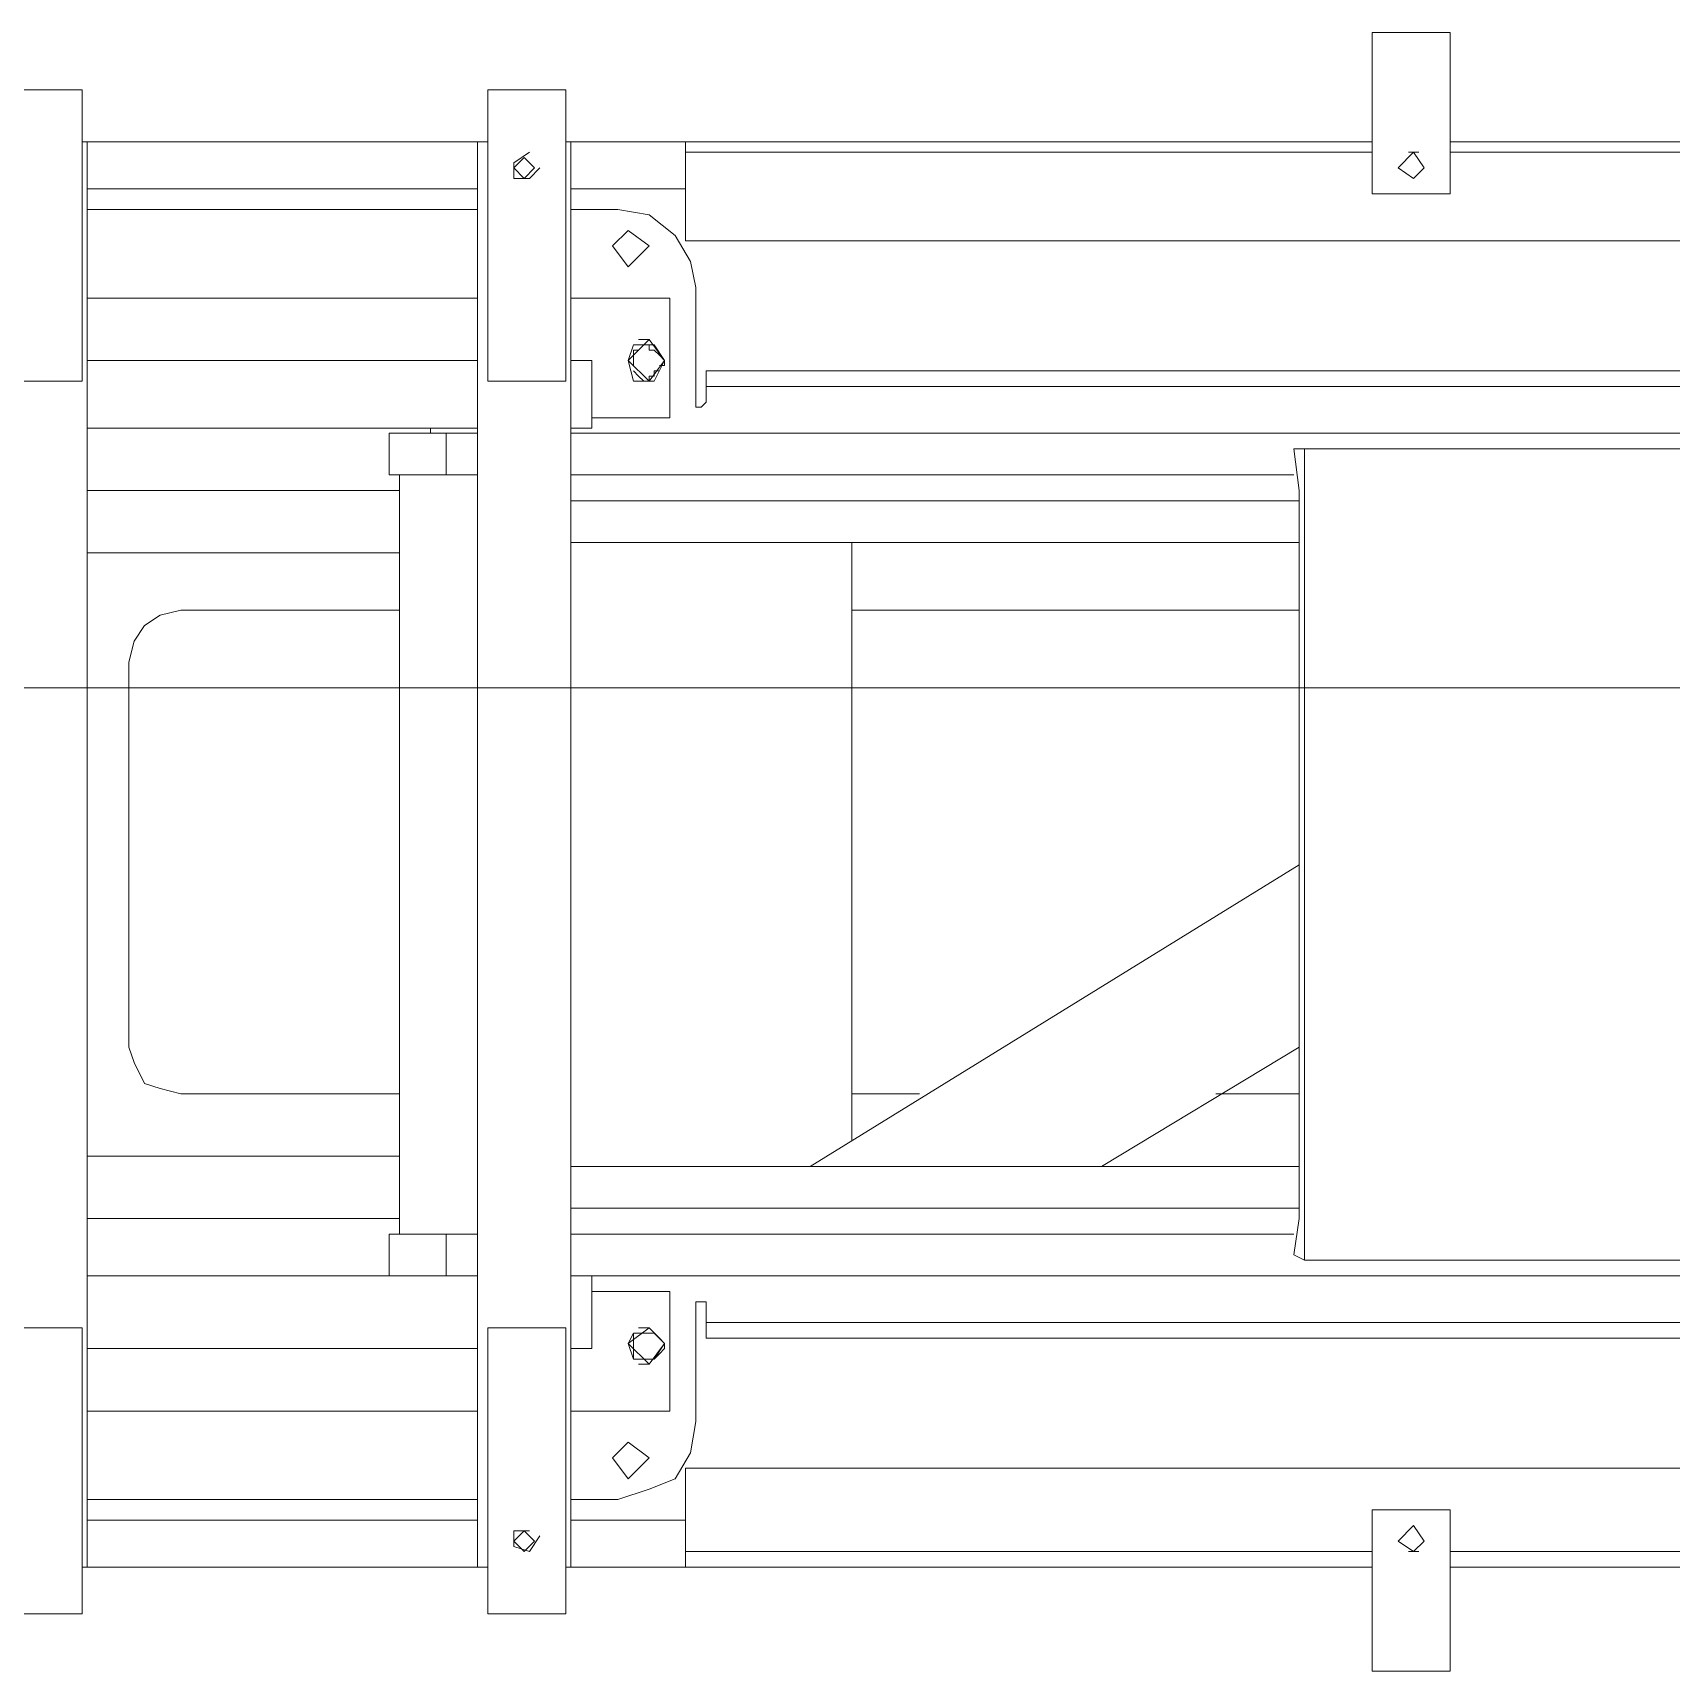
# Model space of a CAD drawing. Header units: metres. Extents: x -13316 to 152404, y -3899 to 30226.
# Drawn here: x 4208.8 to 4310.3, y 899.1 to 1000.6 of the extents above; entities that cross this region are included whole.
import ezdxf

# ---------------------------------------------------------------- set-up
doc = ezdxf.new("R2010")
doc.units = ezdxf.units.M
doc.header["$LTSCALE"] = 100
doc.header["$MEASUREMENT"] = 0
doc.layers.get('0').update_dxf_attribs({"color": 9, "lineweight": 9})
doc.layers.add('25', color=9, linetype='Continuous', lineweight=9)
doc.layers.add('32-ekipman', color=9, linetype='Continuous', lineweight=9)
doc.styles.add('MuuM_TEXT-STANDART', font='ARIALN.TTF')
doc.dimstyles.new('MuuM_DIM200', dxfattribs={"dimscale": 20, "dimtxt": 2, "dimasz": 1, "dimexe": 1, "dimexo": 1, "dimgap": 1, "dimtad": 1, "dimdec": 1, "dimrnd": 0.5, "dimdsep": 46, "dimtxsty": 'MuuM_TEXT-STANDART', "dimblk": 'ARCHTICK', "dimcen": 0, "dimdle": 0.15, "dimclrd": 256, "dimclre": 256, "dimclrt": 256, "dimadec": 0, "dimazin": 0, "dimtfac": 5, "dimtdec": 1, "dimtix": 1, "dimtmove": 2, "dimatfit": 3, "dimldrblk": 'DOT', "dimfxl": 3, "dimfxlon": 1, "dimtolj": 1, "dimlwd": -1, "dimlwe": -1, "dimarcsym": 0})

# ---------------------------------------------------------------- blocks, each defined once
blk = doc.blocks.new('h')
for points in [[(181846.65, -16257.06), (181851.48, -16257.06)], [(181846.65, -16267.05), (181846.65, -16257.06)], [(181851.48, -16257.06), (181851.48, -16267.05)], [(181901.42, -16260.61), (181906.25, -16260.61)], [(181901.42, -16278.33), (181901.42, -16260.61)], [(181906.25, -16260.61), (181906.25, -16278.33)], [(181931.38, -16260.61), (181936.54, -16260.61)], [(181931.38, -16278.33), (181931.38, -16260.61)], [(181761.28, -16263.51), (181846.65, -16263.51)], [(181851.48, -16263.51), (181901.1, -16263.51)], [(181894.01, -16269.63), (181894.01, -16263.51)], [(181901.42, -16263.51), (181901.1, -16263.51)], [(181901.1, -16263.51), (181901.1, -16351.78)], [(181906.25, -16263.51), (181931.38, -16263.51)], [(181906.9, -16263.51), (181906.57, -16263.51)], [(181906.9, -16263.51), (181906.9, -16351.78)], [(181931.38, -16263.51), (181931.06, -16263.51)], [(181931.06, -16263.51), (181931.06, -16351.78)], [(181761.28, -16264.47), (181846.65, -16264.47)], [(181849.87, -16265.12), (181848.91, -16264.47), (181848.26, -16265.12), (181848.91, -16266.08), (181849.87, -16265.12)], [(181848.58, -16264.47), (181849.23, -16264.47)], [(181851.48, -16264.47), (181894.01, -16264.47)], [(181903.67, -16265.76), (181904.64, -16265.76), (181904.64, -16264.79), (181903.67, -16264.47), (181903.03, -16265.44)], [(181904.64, -16265.12), (181904, -16264.47), (181903.35, -16265.12), (181904, -16265.76), (181904.64, -16265.12)], [(181894.01, -16266.41), (181901.1, -16266.41)], [(181906.9, -16266.41), (181931.06, -16266.41)], [(181851.48, -16267.05), (181846.65, -16267.05)], [(181898.2, -16267.69), (181896.26, -16268.34), (181894.65, -16268.98), (181893.69, -16270.59), (181893.36, -16272.53)], [(181901.1, -16267.69), (181898.2, -16267.69)], [(181931.06, -16267.69), (181906.9, -16267.69)], [(181693.94, -16269.63), (181894.01, -16269.63)], [(181898.52, -16270.27), (181897.55, -16268.98), (181896.26, -16270.27), (181897.55, -16271.24), (181898.52, -16270.27)], [(181893.36, -16272.53), (181893.36, -16279.94)], [(181894.98, -16273.17), (181901.1, -16273.17)], [(181894.98, -16273.17), (181894.98, -16280.58)], [(181906.9, -16273.17), (181931.06, -16273.17)], [(181897.55, -16277.36), (181896.26, -16276.07), (181895.3, -16277.36), (181896.26, -16278.33), (181897.55, -16277.36)], [(181895.94, -16276.39), (181895.3, -16277.36)], [(181895.62, -16276.71), (181895.3, -16277.04), (181895.3, -16277.36), (181895.62, -16277.68)], [(181896.26, -16276.39), (181895.94, -16276.39), (181895.94, -16276.39), (181895.62, -16276.71)], [(181897.23, -16276.39), (181895.94, -16276.39)], [(181896.91, -16276.07), (181896.26, -16276.07)], [(181897.23, -16276.71), (181897.23, -16276.39), (181896.91, -16276.39), (181896.59, -16276.39)], [(181897.55, -16277.36), (181897.23, -16276.39)], [(181897.23, -16277.68), (181897.23, -16276.71)], [(181892.72, -16277.68), (181698.78, -16277.68)], [(181892.72, -16277.68), (181892.72, -16279.94)], [(181895.3, -16277.36), (181895.94, -16278)], [(181895.62, -16277.68), (181895.94, -16278), (181896.26, -16278), (181896.26, -16278)], [(181896.59, -16278), (181896.91, -16278), (181896.91, -16278), (181897.23, -16278), (181897.23, -16277.68)], [(181897.23, -16278), (181897.55, -16277.36)], [(181899.81, -16277.04), (181901.1, -16277.04)], [(181899.81, -16277.04), (181899.81, -16281.55)], [(181906.9, -16277.04), (181931.06, -16277.04)], [(181892.72, -16278.65), (181698.78, -16278.65)], [(181895.94, -16278), (181897.23, -16278)], [(181896.26, -16278.33), (181896.91, -16278.33)], [(181906.25, -16278.33), (181901.42, -16278.33)], [(181936.54, -16278.33), (181931.38, -16278.33)], [(181892.72, -16279.94), (181893.04, -16279.94), (181893.36, -16279.94), (181893.36, -16279.94)], [(181894.98, -16280.58), (181899.81, -16280.58)], [(181901.1, -16281.55), (181695.55, -16281.55)], [(181899.81, -16281.55), (181901.1, -16281.55)], [(181912.37, -16281.55), (181906.9, -16281.55)], [(181906.9, -16281.55), (181931.06, -16281.55)], [(181908.83, -16284.12), (181908.83, -16281.55)], [(181909.8, -16281.55), (181909.8, -16281.55)], [(181909.8, -16281.55), (181909.8, -16281.55)], [(181912.37, -16284.12), (181912.37, -16281.55)], [(181809.6, -16282.51), (181855.67, -16282.51)], [(181856.32, -16282.84), (181855.67, -16282.51)], [(181855.67, -16282.51), (181855.67, -16284.77)], [(181855.99, -16285.09), (181856.32, -16282.84)], [(181855.67, -16284.77), (181855.67, -16285.41)], [(181901.1, -16284.12), (181856.32, -16284.12)], [(181911.73, -16284.12), (181906.9, -16284.12)], [(181912.37, -16284.12), (181906.9, -16284.12)], [(181911.73, -16284.12), (181911.73, -16331.16)], [(181855.67, -16285.41), (181855.67, -16330.19)], [(181855.99, -16285.41), (181855.99, -16285.09)], [(181855.99, -16330.19), (181855.99, -16285.41)], [(181901.1, -16285.74), (181855.99, -16285.74)], [(181911.73, -16285.09), (181931.06, -16285.09)], [(181901.1, -16288.31), (181855.99, -16288.31)], [(181855.99, -16295.72), (181868.24, -16288.31)], [(181855.99, -16307), (181886.28, -16288.31)], [(181901.1, -16288.31), (181868.24, -16288.31)], [(181883.7, -16289.92), (181883.7, -16326.97)], [(181931.06, -16288.96), (181911.73, -16288.96)], [(181861.15, -16292.82), (181855.99, -16292.82)], [(181883.7, -16292.82), (181879.51, -16292.82)], [(181925.26, -16292.82), (181911.73, -16292.82)], [(181928.48, -16295.72), (181928.16, -16294.76), (181927.51, -16293.47), (181926.55, -16293.15), (181925.26, -16292.82)], [(181928.48, -16319.56), (181928.48, -16295.72)], [(181928.16, -16320.85), (181928.48, -16319.56)], [(181925.26, -16322.78), (181926.55, -16322.46), (181927.51, -16321.82), (181928.16, -16320.85)], [(181855.99, -16322.78), (181883.7, -16322.78)], [(181911.73, -16322.78), (181925.26, -16322.78)], [(181911.73, -16326.33), (181931.06, -16326.33)], [(181901.1, -16326.97), (181855.99, -16326.97)], [(181901.1, -16326.97), (181883.7, -16326.97)], [(181855.67, -16332.77), (181855.67, -16330.19)], [(181855.67, -16330.19), (181855.67, -16330.19)], [(181901.1, -16329.55), (181855.99, -16329.55)], [(181855.99, -16330.19), (181856.32, -16332.77)], [(181931.06, -16330.19), (181911.73, -16330.19)], [(181901.1, -16331.16), (181856.32, -16331.16)], [(181912.37, -16331.16), (181906.9, -16331.16)], [(181911.73, -16331.16), (181906.9, -16331.16)], [(181908.83, -16331.16), (181908.83, -16333.74)], [(181912.37, -16331.16), (181912.37, -16333.74)], [(181809.6, -16332.77), (181855.67, -16332.77)], [(181856.32, -16332.77), (181855.67, -16332.77)], [(181901.1, -16333.74), (181686.86, -16333.74)], [(181899.81, -16334.06), (181901.1, -16334.06)], [(181899.81, -16338.25), (181899.81, -16334.06)], [(181912.37, -16333.74), (181906.9, -16333.74)], [(181906.9, -16334.06), (181931.06, -16334.06)], [(181909.8, -16334.06), (181909.8, -16333.74)], [(181909.8, -16333.74), (181909.8, -16334.06)], [(181893.36, -16335.67), (181893.36, -16335.35), (181893.04, -16335.35), (181892.72, -16335.67)], [(181899.81, -16334.7), (181894.98, -16334.7)], [(181894.98, -16342.11), (181894.98, -16334.7)], [(181892.72, -16336.64), (181698.78, -16336.64)], [(181892.72, -16337.6), (181892.72, -16335.67)], [(181893.36, -16335.67), (181893.36, -16342.76)], [(181892.72, -16337.6), (181698.78, -16337.6)], [(181895.94, -16336.96), (181895.3, -16338.25)], [(181897.55, -16338.25), (181896.26, -16336.96), (181895.3, -16338.25), (181896.26, -16339.54), (181897.55, -16338.25)], [(181896.26, -16336.96), (181896.26, -16337.28), (181895.94, -16337.28), (181895.94, -16337.6), (181895.62, -16337.6)], [(181897.23, -16336.96), (181895.94, -16336.96)], [(181896.59, -16336.96), (181896.26, -16336.96), (181896.26, -16336.96)], [(181897.23, -16337.6), (181897.23, -16337.6), (181896.91, -16337.28), (181896.59, -16336.96)], [(181896.91, -16336.96), (181896.59, -16336.96)], [(181897.55, -16338.25), (181897.23, -16336.96)], [(181906.25, -16336.96), (181901.42, -16336.96)], [(181901.42, -16336.96), (181901.42, -16355)], [(181906.25, -16355), (181906.25, -16336.96)], [(181936.54, -16336.96), (181931.38, -16336.96)], [(181931.38, -16336.96), (181931.38, -16355)], [(181895.62, -16337.93), (181895.3, -16337.93), (181895.3, -16338.25), (181895.62, -16338.57)], [(181895.3, -16338.25), (181895.94, -16339.22)], [(181895.62, -16338.57), (181895.94, -16338.89), (181896.26, -16338.89), (181896.26, -16339.22)], [(181896.59, -16339.22), (181896.91, -16338.89), (181897.23, -16338.89), (181897.23, -16338.57)], [(181897.23, -16338.57), (181897.23, -16337.93)], [(181897.23, -16339.22), (181897.55, -16338.25)], [(181899.81, -16338.25), (181901.1, -16338.25)], [(181906.9, -16338.25), (181931.06, -16338.25)], [(181895.94, -16339.22), (181897.23, -16339.22)], [(181896.26, -16339.54), (181896.91, -16339.54)], [(181901.1, -16342.11), (181894.98, -16342.11)], [(181931.06, -16342.11), (181906.9, -16342.11)], [(181893.36, -16342.76), (181893.69, -16344.37), (181894.65, -16345.98), (181896.26, -16347.27), (181898.2, -16347.59)], [(181898.52, -16345.34), (181897.55, -16344.05), (181896.26, -16345.34), (181897.55, -16346.3), (181898.52, -16345.34)], [(181693.94, -16345.66), (181894.01, -16345.66)], [(181894.01, -16345.66), (181894.01, -16351.78)], [(181901.1, -16347.59), (181898.2, -16347.59)], [(181931.06, -16347.59), (181906.9, -16347.59)], [(181851.48, -16348.56), (181846.65, -16348.56)], [(181846.65, -16348.56), (181846.65, -16358.55)], [(181851.48, -16358.55), (181851.48, -16348.56)], [(181849.87, -16350.17), (181848.91, -16349.52), (181848.26, -16350.17), (181848.91, -16351.14), (181849.87, -16350.17)], [(181894.01, -16348.88), (181901.1, -16348.88)], [(181903.67, -16351.14), (181904.64, -16350.49), (181904.64, -16349.52), (181903.67, -16349.52), (181903.03, -16350.17)], [(181904.64, -16350.17), (181904, -16349.52), (181903.35, -16350.17), (181904, -16350.81), (181904.64, -16350.17)], [(181906.9, -16348.88), (181931.06, -16348.88)], [(181761.28, -16351.14), (181846.65, -16351.14)], [(181761.28, -16351.78), (181846.65, -16351.78)], [(181848.58, -16351.14), (181849.23, -16351.14)], [(181851.48, -16351.14), (181894.01, -16351.14)], [(181901.42, -16351.78), (181851.48, -16351.78)], [(181901.42, -16351.78), (181901.1, -16351.78)], [(181931.38, -16351.78), (181906.25, -16351.78)], [(181906.9, -16351.78), (181906.25, -16351.78)], [(181931.38, -16351.78), (181931.06, -16351.78)], [(181901.42, -16355), (181906.25, -16355)], [(181931.38, -16355), (181936.54, -16355)], [(181846.65, -16358.55), (181851.48, -16358.55)]]:
    blk.add_lwpolyline(points)
blk = doc.blocks.new('_ArchTick')
at = {"color": 0, "linetype": 'ByBlock', "const_width": 0.15}
blk.add_lwpolyline([(-0.5, -0.5), (0.5, 0.5)], dxfattribs=at)
blk = doc.blocks.new('*D686')
at = {"layer": '25', "transparency": 16777216}
for p, q in [((875, -32730.79), (875, -32650.79)), ((4425, -32730.79), (4425, -32650.79)), ((872, -32670.79), (4428, -32670.79))]:
    blk.add_line(p, q, dxfattribs=at)
at = {"layer": '25', "transparency": 16777216, "xscale": 20, "yscale": 20, "zscale": 20, "rotation": 180}
blk.add_blockref('_ArchTick', (875, -32670.79), dxfattribs=at)
at = {"layer": '25', "transparency": 16777216, "xscale": 20, "yscale": 20, "zscale": 20}
blk.add_blockref('_ArchTick', (4425, -32670.79), dxfattribs=at)
at = {"layer": '25', "transparency": 16777216, "insert": (2650, -32625.26), "char_height": 50, "attachment_point": 5, "style": 'MuuM_TEXT-STANDART'}
blk.add_mtext('\\A1;3550', dxfattribs=at)
blk = doc.blocks.new('_Dot')
at = {"color": 0, "linetype": 'ByBlock', "lineweight": -2}
blk.add_line((-0.5, 0), (-1, 0), dxfattribs=at)
at = {"color": 0, "linetype": 'ByBlock', "const_width": 0.5}
blk.add_lwpolyline([(-0.25, 0, 1), (0.25, 0, 1)], format="xyb", close=True, dxfattribs=at)
blk = doc.blocks.new('2.bod.Mimari')
at = {"layer": '32-ekipman', "ltscale": 2, "rotation": 180}
blk.add_blockref('h', (185823.25, -24307.96), dxfattribs=at)
at = {"layer": '25'}
dim = blk.add_linear_dim(base=(4425, -7990), p1=(875, -8249.42), p2=(4425, -8179.39), dimstyle='MuuM_DIM200', override={"dimtxt": 2.5}, dxfattribs=at)
dim.commit()
dim.dimension.update_dxf_attribs({"geometry": '*D686', "text_midpoint": (2650, -7944.47), "insert": (0, 24680.79)})

msp = doc.modelspace()

# ---------------------------------------------------------------- block references
msp.add_blockref('2.bod.Mimari', (320, 8950))

doc.saveas('drawing.dxf')
